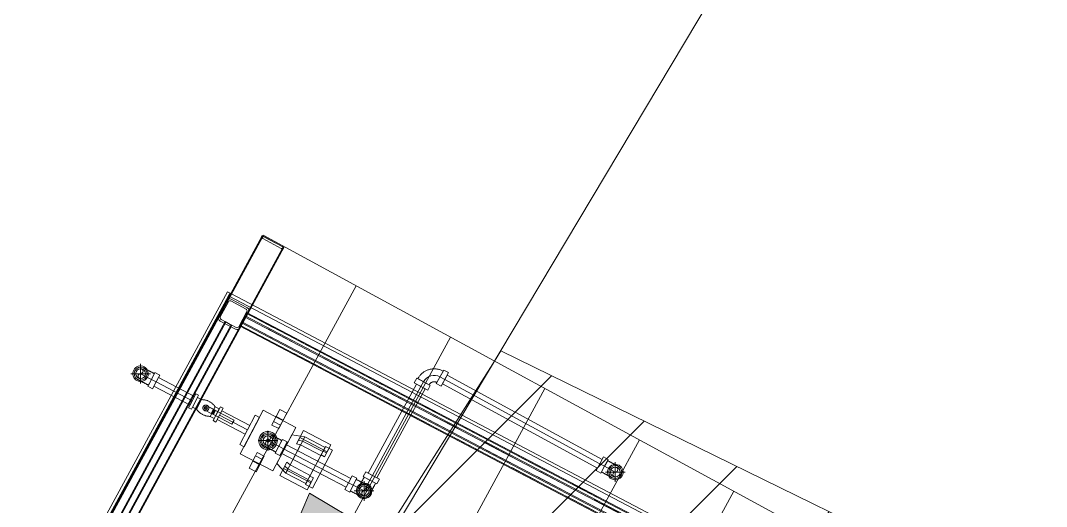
# Model space of a CAD drawing. Header units: metres. Extents: x -207 to 246, y -187 to 169.
# Drawn here: x 9.616 to 12.957, y 99.375 to 100.958 of the extents above; entities that cross this region are included whole.
import ezdxf

# ---------------------------------------------------------------- set-up
doc = ezdxf.new("R2010")
doc.units = ezdxf.units.M
doc.linetypes.add('Hidden', pattern=[0.007144, 0.004763, -0.002381])
for name, color, linetype, lineweight in [('A-FLOR', 7, 'Continuous', 9), ('A-ROOF', 7, 'Continuous', 9), ('A-ROOF-PATT', 7, 'Continuous', 9), ('G-ANNO-TEXT', 7, 'Continuous', 9), ('I-WALL', 7, 'Continuous', 9), ('M-EQPM', 7, 'Continuous', 9), ('P-PIPE', 7, 'Continuous', 9), ('P-PIPE-CNTR', 7, 'Continuous', 9), ('S-BEAM', 7, 'Continuous', 9), ('S-COLS', 7, 'Continuous', 9)]:
    doc.layers.add(name, color=color, linetype=linetype, lineweight=lineweight)
doc.layers.add('PR10-ARQ-PL-001-Emplazamiento-C-1_dwg', color=7, linetype='Continuous', lineweight=9, true_color=0x767676)

# ---------------------------------------------------------------- blocks, each defined once
blk = doc.blocks.new('FCA_N_Columna de acero - 80 x 80 mm-2117978-PLANTA SUPERFICIES')
at = {"layer": 'S-COLS'}
for p, q in [((-0.028, 0.04), (0.028, 0.04)), ((-0.028, 0.04), (0.028, 0.04)), ((0.028, 0.034), (-0.028, 0.034)), ((0.028, 0.034), (-0.028, 0.034)), ((-0.04, -0.028), (-0.04, 0.028)), ((-0.04, -0.028), (-0.04, 0.028)), ((-0.034, 0.028), (-0.034, -0.028)), ((-0.034, 0.028), (-0.034, -0.028)), ((0.034, -0.028), (0.034, 0.028)), ((0.034, -0.028), (0.034, 0.028)), ((0.04, 0.028), (0.04, -0.028)), ((0.04, 0.028), (0.04, -0.028)), ((-0.028, -0.034), (0.028, -0.034)), ((-0.028, -0.034), (0.028, -0.034)), ((0.028, -0.04), (-0.028, -0.04)), ((0.028, -0.04), (-0.028, -0.04))]:
    blk.add_line(p, q, dxfattribs=at)
for centre, radius, start, end in [((-0.028, 0.028), 0.012, 90, 180), ((-0.028, 0.028), 0.012, 90, 180), ((-0.028, 0.028), 0.006, 90, 180), ((-0.028, 0.028), 0.006, 90, 180), ((0.028, 0.028), 0.012, 360, 90), ((0.028, 0.028), 0.012, 360, 90), ((0.028, 0.028), 0.006, 360, 90), ((0.028, 0.028), 0.006, 360, 90), ((-0.028, -0.028), 0.012, 180, 270), ((-0.028, -0.028), 0.012, 180, 270), ((-0.028, -0.028), 0.006, 180, 270), ((-0.028, -0.028), 0.006, 180, 270), ((0.028, -0.028), 0.012, 270, 360), ((0.028, -0.028), 0.006, 270, 360), ((0.028, -0.028), 0.012, 270, 360), ((0.028, -0.028), 0.006, 270, 360)]:
    blk.add_arc(centre, radius, start, end, dxfattribs=at)
blk = doc.blocks.new('M_HSS Rectangular - HSS50_8X25_4X3_2-2119533-PLANTA SUPERFICIES')
at = {"layer": 'S-BEAM'}
for p, q in [((1.0626, 0.0127), (-0.229, 0.0127)), ((1.0626, 0.0095), (-0.2266, 0.0095)), ((1.0626, 0.0063), (1.0626, 0.0127)), ((1.0626, 0.0063), (1.0626, 0.0127)), ((1.0626, 0.0095), (1.0626, 0.0063)), ((1.0626, 0.0095), (1.0626, 0.0063)), ((1.0626, -0.0063), (1.0626, 0.0063)), ((1.0626, 0.0063), (1.0626, -0.0063)), ((1.0626, 0.0063), (1.0626, -0.0063)), ((1.0626, -0.0063), (1.0626, 0.0063)), ((-0.2143, -0.0095), (1.0626, -0.0095)), ((-0.2124, -0.0127), (1.0626, -0.0127)), ((1.0626, -0.0127), (1.0626, -0.0063)), ((1.0626, -0.0127), (1.0626, -0.0063)), ((1.0626, -0.0063), (1.0626, -0.0095)), ((1.0626, -0.0063), (1.0626, -0.0095))]:
    blk.add_line(p, q, dxfattribs=at)
at = {"layer": 'S-BEAM', "linetype": 'Hidden'}
for p, q in [((1.0626, 0.0095), (-0.2266, 0.0095)), ((1.0626, -0.0095), (-0.2143, -0.0095))]:
    blk.add_line(p, q, dxfattribs=at)
blk = doc.blocks.new('M_HSS Rectangular - HSS50_8X25_4X3_2-2119583-PLANTA SUPERFICIES')
at = {"layer": 'S-BEAM'}
for p, q in [((1.1933, 0.0127), (-1.1918, 0.0127)), ((-1.1918, 0.0127), (-1.1918, 0.00634)), ((-1.1918, 0.0127), (-1.1918, 0.00634)), ((1.1933, 0.00952), (-1.1918, 0.00952)), ((-1.1918, 0.00634), (-1.1918, 0.00952)), ((-1.1918, 0.00634), (-1.1918, 0.00952)), ((-1.1918, -0.00634), (-1.1918, 0.00634)), ((-1.1918, 0.00634), (-1.1918, -0.00634)), ((-1.1918, 0.00634), (-1.1918, -0.00634)), ((-1.1918, -0.00634), (-1.1918, 0.00634)), ((1.1933, 0.00634), (1.1933, 0.0127)), ((1.1933, 0.00634), (1.1933, 0.0127)), ((1.1933, 0.00952), (1.1933, 0.00634)), ((1.1933, 0.00952), (1.1933, 0.00634)), ((1.1933, -0.00634), (1.1933, 0.00634)), ((1.1933, 0.00634), (1.1933, -0.00634)), ((1.1933, 0.00634), (1.1933, -0.00634)), ((1.1933, -0.00634), (1.1933, 0.00634)), ((-1.1918, -0.00634), (-1.1918, -0.0127)), ((-1.1918, -0.00634), (-1.1918, -0.0127)), ((-1.1918, -0.00952), (-1.1918, -0.00634)), ((-1.1918, -0.00952), (-1.1918, -0.00634)), ((-1.1918, -0.00952), (1.1933, -0.00952)), ((-1.1918, -0.0127), (1.1933, -0.0127)), ((1.1933, -0.0127), (1.1933, -0.00634)), ((1.1933, -0.0127), (1.1933, -0.00634)), ((1.1933, -0.00634), (1.1933, -0.00952)), ((1.1933, -0.00634), (1.1933, -0.00952))]:
    blk.add_line(p, q, dxfattribs=at)
at = {"layer": 'S-BEAM', "linetype": 'Hidden'}
for p, q in [((1.1933, 0.00952), (-1.1918, 0.00952)), ((1.1933, -0.00952), (-1.1918, -0.00952))]:
    blk.add_line(p, q, dxfattribs=at)
blk = doc.blocks.new('M_HSS Rectangular - 8 x 8 cm-2120033-PLANTA SUPERFICIES')
at = {"layer": 'S-BEAM'}
for p, q in [((10.4026, 100.2563), (9.6312, 98.8371)), ((10.4025, 100.2494), (9.6351, 98.8377)), ((10.3997, 100.2509), (10.4026, 100.2563)), ((10.4054, 100.2548), (10.4025, 100.2494)), ((10.4641, 100.2152), (10.405, 100.2474)), ((10.4052, 100.2476), (10.4643, 100.2155)), ((10.4675, 100.2214), (10.4084, 100.2535)), ((10.4085, 100.2538), (10.4676, 100.2216)), ((9.7235, 98.846), (10.4672, 100.2142)), ((9.7272, 98.8462), (10.4729, 100.2181)), ((10.4672, 100.2142), (10.4701, 100.2196)), ((10.4729, 100.2181), (10.47, 100.2127))]:
    blk.add_line(p, q, dxfattribs=at)
for centre, major_axis, start_param, end_param in [((10.4053, 100.2479), (-0.00559, 0.00304), 0, 1.570796), ((10.4053, 100.2479), (-0.00279, 0.00152), 0, 1.570796), ((10.4082, 100.2532), (-0.00559, 0.00304), 4.712389, 6.283185), ((10.4082, 100.2532), (-0.00279, 0.00152), 4.712389, 6.283185), ((10.4644, 100.2157), (-0.00559, 0.00304), 1.570796, 3.141593), ((10.4644, 100.2157), (-0.00279, 0.00152), 1.570796, 3.141593), ((10.4673, 100.2211), (-0.00279, 0.00152), 3.141593, 4.712389), ((10.4673, 100.2211), (-0.00559, 0.00304), 3.141593, 4.712389)]:
    blk.add_ellipse(centre, major_axis=major_axis, ratio=0.090789, start_param=start_param, end_param=end_param, dxfattribs=at)
blk = doc.blocks.new('M_HSS Rectangular - 5 x 5 cm-2120839-PLANTA SUPERFICIES')
at = {"layer": 'S-BEAM'}
for p, q in [((1.1932, 0.025), (-1.1917, 0.025)), ((-1.1917, 0.025), (-1.1917, 0.01864)), ((-1.1917, 0.025), (-1.1917, 0.01864)), ((1.1932, 0.02182), (-1.1917, 0.02182)), ((-1.1917, 0.01864), (-1.1917, 0.02182)), ((-1.1917, 0.01864), (-1.1917, 0.02182)), ((-1.1917, -0.01864), (-1.1917, 0.01864)), ((-1.1917, 0.01864), (-1.1917, -0.01864)), ((-1.1917, 0.01864), (-1.1917, -0.01864)), ((-1.1917, -0.01864), (-1.1917, 0.01864)), ((1.1932, 0.01864), (1.1932, 0.025)), ((1.1932, 0.01864), (1.1932, 0.025)), ((1.1932, 0.02182), (1.1932, 0.01864)), ((1.1932, 0.02182), (1.1932, 0.01864)), ((1.1932, -0.01864), (1.1932, 0.01864)), ((1.1932, 0.01864), (1.1932, -0.01864)), ((1.1932, 0.01864), (1.1932, -0.01864)), ((1.1932, -0.01864), (1.1932, 0.01864)), ((-1.1917, -0.01864), (-1.1917, -0.025)), ((-1.1917, -0.01864), (-1.1917, -0.025)), ((-1.1917, -0.02182), (-1.1917, -0.01864)), ((-1.1917, -0.02182), (-1.1917, -0.01864)), ((-1.1917, -0.02182), (1.1932, -0.02182)), ((-1.1917, -0.025), (1.1932, -0.025)), ((1.1932, -0.025), (1.1932, -0.01864)), ((1.1932, -0.025), (1.1932, -0.01864)), ((1.1932, -0.01864), (1.1932, -0.02182)), ((1.1932, -0.01864), (1.1932, -0.02182))]:
    blk.add_line(p, q, dxfattribs=at)
at = {"layer": 'S-BEAM', "linetype": 'Hidden'}
for p, q in [((1.1932, 0.02182), (-1.1917, 0.02182)), ((1.1932, -0.02182), (-1.1917, -0.02182))]:
    blk.add_line(p, q, dxfattribs=at)
blk = doc.blocks.new('M_End Suction Pump - Close Coupled - 3_6 LPS - 0_9 Meter Head 2-2164182-PLANTA SUPERFICIES')
at = {"layer": 'M-EQPM'}
for p, q in [((-0.0254, 0.2154), (-0.0254, 0.19)), ((-0.0254, 0.1708), (-0.0254, 0.2154)), ((-0.0254, 0.2154), (0, 0.2154)), ((0, 0.19), (0, 0.2154)), ((0, 0.2154), (0, 0.1708)), ((-0.1873, 0.1777), (-0.2127, 0.1777)), ((-0.2127, 0.1777), (-0.2127, 0.0377)), ((-0.2127, 0.1777), (-0.2127, 0.0377)), ((-0.2, 0.1904), (-0.2, 0.165)), ((-0.2, 0.1607), (-0.2, 0.1904)), ((-0.2, 0.1904), (-0.1, 0.1904)), ((-0.1873, 0.0377), (-0.1873, 0.1777)), ((-0.1873, 0.1607), (-0.1873, 0.1777)), ((-0.1127, 0.1745), (-0.1873, 0.1745)), ((-0.1873, 0.1745), (-0.1873, 0.0409)), ((-0.1873, 0.1745), (-0.1873, 0.1586)), ((-0.0726, 0.1599), (-0.1127, 0.1745)), ((-0.1127, 0.1745), (-0.1127, 0.1586)), ((-0.1127, 0.1745), (-0.1127, 0.0409)), ((-0.1, 0.165), (-0.1, 0.1904)), ((-0.1, 0.1904), (-0.1, 0.1555)), ((0.0472, 0.1877), (-0.0726, 0.1877)), ((-0.0726, 0.1877), (-0.0726, 0.0277)), ((-0.0726, 0.1877), (-0.0726, 0.0277)), ((-0.0254, 0.19), (-0.0254, 0.1584)), ((-0.0254, 0.19), (0, 0.19)), ((0, 0.1708), (-0.0254, 0.1708)), ((-0.0254, 0.1708), (-0.0254, 0.1584)), ((0, 0.1584), (0, 0.19)), ((0, 0.1584), (0, 0.1708)), ((0.0472, 0.0277), (0.0472, 0.1877)), ((0.0472, 0.0277), (0.0472, 0.1877)), ((-0.2, 0.165), (-0.2, 0.1464)), ((-0.2, 0.165), (-0.1, 0.165)), ((-0.1873, 0.1607), (-0.2, 0.1607)), ((-0.2, 0.1607), (-0.2, 0.1464)), ((-0.2, 0.1464), (-0.1873, 0.1464)), ((-0.1873, 0.1586), (-0.1873, 0.1607)), ((-0.1127, 0.1586), (-0.1873, 0.1586)), ((-0.1873, 0.069), (-0.1873, 0.1464)), ((-0.1873, 0.1464), (-0.1873, 0.1442)), ((-0.1873, 0.1442), (-0.1873, 0.0712)), ((-0.1873, 0.1442), (-0.1127, 0.1442)), ((-0.1, 0.1555), (-0.1127, 0.1586)), ((-0.1127, 0.1442), (-0.1127, 0.0712)), ((-0.1127, 0.1442), (-0.1, 0.1412)), ((-0.1, 0.1412), (-0.1, 0.165)), ((-0.1, 0.1412), (-0.1, 0.1555)), ((-0.0726, 0.0555), (-0.0726, 0.1599)), ((-0.0726, 0.0555), (-0.0726, 0.1599)), ((-0.0254, 0.1584), (0, 0.1584)), ((0.0623, 0.1618), (0.0472, 0.1618)), ((0.0472, 0.1618), (0.0472, 0.0536)), ((0.0472, 0.1618), (0.0472, 0.0536)), ((0.0623, 0.0536), (0.0623, 0.1618)), ((0.0623, 0.0536), (0.0623, 0.1618)), ((-0.1873, 0.069), (-0.2, 0.069)), ((-0.2, 0.069), (-0.2, 0.0547)), ((-0.2, 0.069), (-0.2, 0.0504)), ((-0.1873, 0.0712), (-0.1873, 0.069)), ((-0.1127, 0.0712), (-0.1873, 0.0712)), ((-0.1127, 0.0712), (-0.1, 0.0742)), ((-0.1, 0.0504), (-0.1, 0.0742)), ((-0.1, 0.0742), (-0.1, 0.0599)), ((-0.2127, 0.0377), (-0.1873, 0.0377)), ((-0.2, 0.0547), (-0.1873, 0.0547)), ((-0.2, 0.025), (-0.2, 0.0547)), ((-0.2, 0.0504), (-0.2, 0.025)), ((-0.1, 0.0504), (-0.2, 0.0504)), ((-0.1873, 0.0547), (-0.1873, 0.0568)), ((-0.1873, 0.0568), (-0.1873, 0.0409)), ((-0.1873, 0.0568), (-0.1127, 0.0568)), ((-0.1873, 0.0377), (-0.1873, 0.0547)), ((-0.1873, 0.0409), (-0.1127, 0.0409)), ((-0.1, 0.0599), (-0.1127, 0.0568)), ((-0.1127, 0.0568), (-0.1127, 0.0409)), ((-0.1127, 0.0409), (-0.0726, 0.0555)), ((-0.1, 0.0599), (-0.1, 0.025)), ((-0.1, 0.025), (-0.1, 0.0504)), ((0, 0.057), (-0.0254, 0.057)), ((-0.0254, 0.057), (-0.0254, 0.0446)), ((-0.0254, 0.057), (-0.0254, 0.0254)), ((-0.0254, 0.0446), (0, 0.0446)), ((-0.0254, 0), (-0.0254, 0.0446)), ((0, 0.0446), (0, 0.057)), ((0, 0.0254), (0, 0.057)), ((0, 0.0446), (0, 0)), ((0.0472, 0.0536), (0.0623, 0.0536)), ((-0.2, 0.025), (-0.1, 0.025)), ((-0.0726, 0.0277), (0.0472, 0.0277)), ((-0.0254, 0.0254), (-0.0254, 0)), ((0, 0.0254), (-0.0254, 0.0254)), ((0, 0), (0, 0.0254)), ((-0.0254, 0), (0, 0))]:
    blk.add_line(p, q, dxfattribs=at)
for radius, start, end in [(0.03, 90, 270), (0.03, 90, 270), (0.03, 270, 90), (0.03, 270, 90), (0.0046, 90, 270), (0.0046, 270, 90)]:
    blk.add_arc((-0.0127, 0.1077), radius, start, end, dxfattribs=at)
for points in [[(-0.0127, 0.1031), (-0.013, 0.1031), (-0.0135, 0.1032), (-0.0143, 0.1034), (-0.015, 0.1037), (-0.0157, 0.1042), (-0.0162, 0.1047), (-0.0167, 0.1054), (-0.017, 0.1061), (-0.0173, 0.107), (-0.0173, 0.1077), (-0.0173, 0.1084), (-0.0171, 0.109), (-0.0168, 0.1098), (-0.0162, 0.1107), (-0.0155, 0.1114), (-0.0144, 0.1121), (-0.0134, 0.1123), (-0.0127, 0.1123)], [(-0.0127, 0.1123), (-0.0124, 0.1123), (-0.0119, 0.1122), (-0.0111, 0.112), (-0.0104, 0.1117), (-0.0097, 0.1112), (-0.0092, 0.1107), (-0.0087, 0.11), (-0.0084, 0.1093), (-0.0081, 0.1084), (-0.0081, 0.1077), (-0.0081, 0.107), (-0.0083, 0.1064), (-0.0086, 0.1056), (-0.0092, 0.1047), (-0.0099, 0.104), (-0.011, 0.1033), (-0.012, 0.1031), (-0.0127, 0.1031)]]:
    blk.add_open_spline(points, degree=3, knots=[0, 0, 0, 0, 0.055556, 0.111111, 0.166667, 0.222222, 0.277778, 0.333333, 0.388889, 0.444444, 0.513889, 0.548611, 0.583333, 0.652778, 0.722222, 0.791667, 0.861111, 1, 1, 1, 1], dxfattribs=at)
blk = doc.blocks.new('Plastico - Codo - PL - Codo-705725-PLANTA SUPERFICIES')
at = {"layer": 'P-PIPE'}
for p, q in [((10.0535, 99.8113), (10.0418, 99.7889)), ((10.0418, 99.7889), (10.0516, 99.8076)), ((10.069, 99.8031), (10.0535, 99.8113)), ((10.0572, 99.7808), (10.069, 99.8031)), ((10.0418, 99.7889), (10.0301, 99.7666)), ((10.032, 99.7703), (10.0418, 99.7889)), ((10.0455, 99.7585), (10.0572, 99.7808)), ((10.0301, 99.7666), (10.0455, 99.7585))]:
    blk.add_line(p, q, dxfattribs=at)
at = {"layer": 'P-PIPE', "flags": 128}
for points in [[(10.0516, 99.8076), (10.0502, 99.8083), (10.0488, 99.8091), (10.0474, 99.8098), (10.046, 99.8105), (10.0446, 99.8112), (10.0432, 99.812), (10.0419, 99.8127), (10.0405, 99.8134), (10.0392, 99.8141), (10.0379, 99.8148), (10.0366, 99.8154), (10.0354, 99.8161), (10.0341, 99.8168), (10.0329, 99.8174), (10.0318, 99.818), (10.0306, 99.8186), (10.0295, 99.8192), (10.0284, 99.8198), (10.0274, 99.8203), (10.0264, 99.8208), (10.0254, 99.8213), (10.0245, 99.8218), (10.0236, 99.8223), (10.0228, 99.8227), (10.022, 99.8231), (10.0213, 99.8235), (10.0206, 99.8239), (10.02, 99.8242), (10.0194, 99.8245), (10.0188, 99.8248), (10.0184, 99.825), (10.0179, 99.8253), (10.0176, 99.8255), (10.0172, 99.8256), (10.017, 99.8258), (10.0168, 99.8259), (10.0166, 99.826), (10.0165, 99.826), (10.0165, 99.826)], [(9.9968, 99.7887), (9.9969, 99.7887), (9.997, 99.7887), (9.9971, 99.7886), (9.9973, 99.7885), (9.9975, 99.7883), (9.9979, 99.7882), (9.9982, 99.788), (9.9986, 99.7878), (9.9991, 99.7875), (9.9996, 99.7873), (10.0002, 99.787), (10.0008, 99.7866), (10.0015, 99.7863), (10.0022, 99.7859), (10.003, 99.7855), (10.0038, 99.7851), (10.0047, 99.7846), (10.0056, 99.7841), (10.0065, 99.7836), (10.0075, 99.7831), (10.0085, 99.7826), (10.0096, 99.782), (10.0107, 99.7814), (10.0118, 99.7808), (10.013, 99.7802), (10.0142, 99.7796), (10.0154, 99.779), (10.0167, 99.7783), (10.018, 99.7776), (10.0193, 99.7769), (10.0206, 99.7762), (10.0219, 99.7755), (10.0233, 99.7748), (10.0246, 99.7741), (10.026, 99.7734), (10.0274, 99.7727), (10.0288, 99.7719), (10.0302, 99.7712), (10.0316, 99.7705), (10.032, 99.7703)]]:
    blk.add_lwpolyline(points, dxfattribs=at)
at = {"layer": 'P-PIPE'}
for radius, start, end in [(0.0252, 152.2843, 332.2843), (0.0252, 152.2843, 332.2843), (0.0252, 332.2843, 152.2843), (0.0252, 332.2843, 152.2843), (0.0211, 152.2843, 332.2843), (0.0211, 332.2843, 152.2843)]:
    blk.add_arc((10.0066, 99.8074), radius, start, end, dxfattribs=at)
blk = doc.blocks.new('M_Ball Valve - 50-150 mm - 32mm-2166212-PLANTA SUPERFICIES')
at = {"layer": 'P-PIPE'}
for p, q in [((-0.04, 0.0256), (-0.05, 0.0256)), ((-0.05, 0.0256), (-0.05, -0.0256)), ((-0.05, 0.0256), (-0.05, -0.0256)), ((-0.04, -0.0256), (-0.04, 0.0256)), ((-0.04, -0.0256), (-0.04, 0.0256)), ((-0.025, 0.0176), (-0.04, 0.0176)), ((-0.04, -0.0176), (-0.04, 0.0176)), ((-0.04, -0.0176), (-0.04, 0.0176)), ((-0.025, 0.0176), (-0.025, -0.0176)), ((-0.025, 0.0176), (-0.025, -0.0176)), ((0, 0.0075), (0, 0.0048)), ((0, 0.0048), (0, 0.0075)), ((0, 0.0075), (0.0237, 0.0075)), ((0.0263, 0.0075), (0, 0.0075)), ((0.0237, 0.0075), (0.029, 0.0075)), ((0.0237, -0.0075), (0.0237, 0.0075)), ((0.04, 0.0176), (0.025, 0.0176)), ((0.025, 0.0176), (0.025, -0.0176)), ((0.025, 0.0176), (0.025, -0.0176)), ((0.0263, 0.0075), (0.0263, -0.0075)), ((0.0316, 0.0075), (0.0263, 0.0075)), ((0.029, 0.0075), (0.1, 0.0075)), ((0.029, -0.0075), (0.029, 0.0075)), ((0.0316, 0.0075), (0.0316, -0.0075)), ((0.1, 0.0075), (0.0316, 0.0075)), ((0.05, 0.0256), (0.04, 0.0256)), ((0.04, 0.0256), (0.04, -0.0256)), ((0.04, 0.0256), (0.04, -0.0256)), ((0.04, 0.0176), (0.04, -0.0176)), ((0.04, 0.0176), (0.04, -0.0176)), ((0.05, -0.0256), (0.05, 0.0256)), ((0.05, -0.0256), (0.05, 0.0256)), ((0.1, 0.0075), (0.1, -0.0075)), ((0.1, -0.0075), (0.1, 0.0075)), ((-0.05, -0.0256), (-0.04, -0.0256)), ((-0.04, -0.0176), (-0.025, -0.0176)), ((0, -0.0075), (0, -0.0048)), ((0, -0.0048), (0, -0.0075)), ((0.0263, -0.0075), (0, -0.0075)), ((0.0237, -0.0075), (0, -0.0075)), ((0.029, -0.0075), (0.0237, -0.0075)), ((0.025, -0.0176), (0.04, -0.0176)), ((0.0263, -0.0075), (0.0316, -0.0075)), ((0.1, -0.0075), (0.029, -0.0075)), ((0.0316, -0.0075), (0.1, -0.0075)), ((0.04, -0.0256), (0.05, -0.0256))]:
    blk.add_line(p, q, dxfattribs=at)
at = {"layer": 'P-PIPE', "flags": 128}
for points in [[(-0.025, 0.0176), (-0.0231, 0.0186), (-0.0212, 0.0194), (-0.0192, 0.0203), (-0.0172, 0.021), (-0.0152, 0.0216), (-0.0132, 0.0222), (-0.0111, 0.0227), (-0.009, 0.0231), (-0.0069, 0.0234), (-0.0048, 0.0236), (-0.0027, 0.0238), (-0.0006, 0.0239), (0.0015, 0.0238), (0.0036, 0.0237), (0.0058, 0.0236), (0.0079, 0.0233), (0.0099, 0.0229), (0.012, 0.0225), (0.0141, 0.022), (0.0161, 0.0214), (0.0181, 0.0207), (0.0201, 0.0199), (0.022, 0.0191), (0.0239, 0.0181), (0.025, 0.0176)], [(0.025, -0.0176), (0.0231, -0.0186), (0.0212, -0.0194), (0.0192, -0.0203), (0.0172, -0.021), (0.0152, -0.0216), (0.0132, -0.0222), (0.0111, -0.0227), (0.009, -0.0231), (0.0069, -0.0234), (0.0048, -0.0236), (0.0027, -0.0238), (0.0006, -0.0239), (-0.0015, -0.0238), (-0.0036, -0.0237), (-0.0058, -0.0236), (-0.0079, -0.0233), (-0.0099, -0.0229), (-0.012, -0.0225), (-0.0141, -0.022), (-0.0161, -0.0214), (-0.0181, -0.0207), (-0.0201, -0.0199), (-0.022, -0.0191), (-0.0239, -0.0181), (-0.025, -0.0176)]]:
    blk.add_lwpolyline(points, dxfattribs=at)
at = {"layer": 'P-PIPE'}
for radius, start, end in [(0.0096, 360, 180), (0.0048, 360, 180), (0.0048, 0, 180), (0.0032, 0, 180), (0.0032, 360, 180), (0.0032, 0, 180), (0.0032, 0, 180), (0.0048, 360, 90), (0.0048, 0, 90), (0.0096, 180, 360), (0.0048, 180, 360), (0.0048, 180, 360), (0.0032, 180, 360), (0.0032, 180, 360), (0.0032, 180, 360), (0.0032, 180, 360), (0.0048, 270, 360), (0.0048, 270, 360)]:
    blk.add_arc((0, 0), radius, start, end, dxfattribs=at)
for points in [[(-0.0096, 0), (-0.0096, 0.0011), (-0.0093, 0.0028), (-0.0085, 0.0046), (-0.0079, 0.0055), (-0.0074, 0.0062), (-0.0068, 0.0068), (-0.0062, 0.0074), (-0.0055, 0.0079), (-0.0048, 0.0083), (-0.0041, 0.0087), (-0.003, 0.0091), (-0.0011, 0.0096), (0.0011, 0.0096), (0.003, 0.0091), (0.0041, 0.0087), (0.0048, 0.0083), (0.0055, 0.0079), (0.0062, 0.0074), (0.0068, 0.0068), (0.0074, 0.0062), (0.0079, 0.0055), (0.0085, 0.0046), (0.0093, 0.0028), (0.0096, 0.0011), (0.0096, 0)], [(0.0096, 0), (0.0096, -0.0011), (0.0093, -0.0028), (0.0085, -0.0046), (0.0079, -0.0055), (0.0074, -0.0062), (0.0068, -0.0068), (0.0062, -0.0074), (0.0055, -0.0079), (0.0048, -0.0083), (0.0041, -0.0087), (0.003, -0.0091), (0.0011, -0.0096), (-0.0011, -0.0096), (-0.003, -0.0091), (-0.0041, -0.0087), (-0.0048, -0.0083), (-0.0055, -0.0079), (-0.0062, -0.0074), (-0.0068, -0.0068), (-0.0074, -0.0062), (-0.0079, -0.0055), (-0.0085, -0.0046), (-0.0093, -0.0028), (-0.0096, -0.0011), (-0.0096, 0)]]:
    blk.add_open_spline(points, degree=3, knots=[-1, -1, -1, -1, -0.888889, -0.833333, -0.805556, -0.777778, -0.75, -0.722222, -0.694444, -0.666667, -0.638889, -0.611111, -0.555556, -0.444444, -0.388889, -0.361111, -0.333333, -0.305556, -0.277778, -0.25, -0.222222, -0.194444, -0.166667, -0.111111, 0, 0, 0, 0], dxfattribs=at)
blk = doc.blocks.new('Plastico - Codo - PL - Codo-V73-PLANTA SUPERFICIES')
at = {"layer": 'P-PIPE'}
for p, q in [((10.4568, 99.5711), (10.4451, 99.5487)), ((10.4568, 99.5711), (10.447, 99.5524)), ((10.4685, 99.5934), (10.4568, 99.5711)), ((10.4666, 99.5898), (10.4568, 99.5711)), ((10.4839, 99.5854), (10.4685, 99.5934)), ((10.4723, 99.563), (10.4839, 99.5854)), ((10.4451, 99.5487), (10.4606, 99.5406)), ((10.4606, 99.5406), (10.4723, 99.563))]:
    blk.add_line(p, q, dxfattribs=at)
at = {"layer": 'P-PIPE', "flags": 128}
for points in [[(10.4666, 99.5898), (10.4652, 99.5905), (10.4637, 99.5912), (10.4623, 99.592), (10.461, 99.5927), (10.4596, 99.5934), (10.4582, 99.5941), (10.4568, 99.5948), (10.4555, 99.5955), (10.4542, 99.5962), (10.4529, 99.5969), (10.4516, 99.5976), (10.4503, 99.5982), (10.4491, 99.5989), (10.4479, 99.5995), (10.4467, 99.6001), (10.4455, 99.6007), (10.4444, 99.6013), (10.4434, 99.6019), (10.4423, 99.6024), (10.4413, 99.6029), (10.4404, 99.6034), (10.4394, 99.6039), (10.4386, 99.6044), (10.4377, 99.6048), (10.437, 99.6052), (10.4362, 99.6056), (10.4355, 99.606), (10.4349, 99.6063), (10.4343, 99.6066), (10.4338, 99.6069), (10.4333, 99.6071), (10.4329, 99.6074), (10.4325, 99.6076), (10.4322, 99.6077), (10.4319, 99.6079), (10.4317, 99.608), (10.4315, 99.6081), (10.4314, 99.6081), (10.4314, 99.6081)], [(10.4118, 99.5708), (10.4119, 99.5708), (10.412, 99.5707), (10.4121, 99.5706), (10.4123, 99.5705), (10.4125, 99.5704), (10.4129, 99.5702), (10.4132, 99.5701), (10.4136, 99.5698), (10.4141, 99.5696), (10.4146, 99.5693), (10.4152, 99.569), (10.4158, 99.5687), (10.4165, 99.5683), (10.4172, 99.568), (10.418, 99.5676), (10.4188, 99.5671), (10.4197, 99.5667), (10.4206, 99.5662), (10.4215, 99.5657), (10.4225, 99.5652), (10.4235, 99.5647), (10.4246, 99.5641), (10.4257, 99.5635), (10.4269, 99.5629), (10.428, 99.5623), (10.4292, 99.5617), (10.4304, 99.561), (10.4317, 99.5604), (10.433, 99.5597), (10.4343, 99.559), (10.4356, 99.5584), (10.4369, 99.5577), (10.4383, 99.5569), (10.4397, 99.5562), (10.4411, 99.5555), (10.4424, 99.5548), (10.4438, 99.5541), (10.4452, 99.5533), (10.4467, 99.5526), (10.447, 99.5524)]]:
    blk.add_lwpolyline(points, dxfattribs=at)
at = {"layer": 'P-PIPE'}
for radius, start, end in [(0.0252, 332.4113, 152.4113), (0.0252, 332.4113, 152.4113), (0.0211, 332.4113, 152.4113), (0.0252, 152.4113, 332.4113), (0.0252, 152.4113, 332.4113), (0.0211, 152.4113, 332.4113)]:
    blk.add_arc((10.4216, 99.5895), radius, start, end, dxfattribs=at)
blk = doc.blocks.new('Plastico - Codo - PL - Codo-V74-PLANTA SUPERFICIES')
at = {"layer": 'P-PIPE'}
for p, q in [((10.7398, 99.4881), (10.7315, 99.4728)), ((10.7315, 99.4728), (10.7537, 99.4607)), ((10.7352, 99.4708), (10.7537, 99.4607)), ((10.762, 99.4761), (10.7398, 99.4881)), ((10.7842, 99.464), (10.762, 99.4761)), ((10.7537, 99.4607), (10.7722, 99.4507)), ((10.7537, 99.4607), (10.7759, 99.4487)), ((10.7759, 99.4487), (10.7842, 99.464))]:
    blk.add_line(p, q, dxfattribs=at)
at = {"layer": 'P-PIPE', "flags": 128}
for points in [[(10.7162, 99.4359), (10.7162, 99.4359), (10.7163, 99.436), (10.7163, 99.4362), (10.7164, 99.4364), (10.7166, 99.4366), (10.7167, 99.4369), (10.7169, 99.4373), (10.7172, 99.4377), (10.7174, 99.4381), (10.7177, 99.4387), (10.718, 99.4392), (10.7183, 99.4399), (10.7187, 99.4405), (10.7191, 99.4412), (10.7195, 99.442), (10.72, 99.4428), (10.7204, 99.4437), (10.7209, 99.4446), (10.7214, 99.4455), (10.7219, 99.4465), (10.7225, 99.4475), (10.7231, 99.4486), (10.7237, 99.4497), (10.7243, 99.4508), (10.7249, 99.4519), (10.7256, 99.4531), (10.7262, 99.4544), (10.7269, 99.4556), (10.7276, 99.4569), (10.7283, 99.4582), (10.729, 99.4595), (10.7297, 99.4608), (10.7305, 99.4621), (10.7312, 99.4635), (10.7319, 99.4649), (10.7327, 99.4662), (10.7334, 99.4676), (10.7342, 99.469), (10.735, 99.4704), (10.7352, 99.4708)], [(10.7247, 99.4073), (10.7239, 99.4077), (10.7232, 99.4082), (10.7225, 99.4087), (10.7218, 99.4092), (10.7212, 99.4097), (10.7205, 99.4102), (10.7199, 99.4108), (10.7193, 99.4114), (10.7188, 99.4121), (10.7182, 99.4127), (10.7177, 99.4134), (10.7172, 99.4141), (10.7168, 99.4148), (10.7164, 99.4155), (10.716, 99.4162), (10.7156, 99.417), (10.7152, 99.4178), (10.7149, 99.4186), (10.7147, 99.4194), (10.7144, 99.4202), (10.7142, 99.421), (10.714, 99.4218), (10.7139, 99.4226), (10.7138, 99.4235), (10.7137, 99.4243), (10.7137, 99.4251), (10.7136, 99.426), (10.7137, 99.4268), (10.7137, 99.4277), (10.7138, 99.4285), (10.7139, 99.4293), (10.7141, 99.4302), (10.7143, 99.431), (10.7145, 99.4318), (10.7148, 99.4326), (10.715, 99.4334), (10.7154, 99.4342), (10.7157, 99.435), (10.7161, 99.4357), (10.7162, 99.4359)], [(10.7162, 99.4359), (10.7166, 99.4366), (10.7171, 99.4374), (10.7175, 99.4381), (10.718, 99.4387), (10.7186, 99.4394), (10.7191, 99.44), (10.7197, 99.4406), (10.7203, 99.4412), (10.7209, 99.4418), (10.7216, 99.4423), (10.7223, 99.4428), (10.7229, 99.4433), (10.7236, 99.4438), (10.7244, 99.4442), (10.7251, 99.4446), (10.7259, 99.445), (10.7266, 99.4453), (10.7274, 99.4456), (10.7282, 99.4459), (10.729, 99.4461), (10.7299, 99.4464), (10.7307, 99.4465), (10.7315, 99.4467), (10.7323, 99.4468), (10.7332, 99.4469), (10.734, 99.4469), (10.7349, 99.4469), (10.7357, 99.4469), (10.7366, 99.4468), (10.7374, 99.4468), (10.7382, 99.4466), (10.7391, 99.4465), (10.7399, 99.4463), (10.7407, 99.4461), (10.7415, 99.4458), (10.7423, 99.4455), (10.7431, 99.4452), (10.7438, 99.4449), (10.7446, 99.4445), (10.7448, 99.4444)], [(10.7448, 99.4444), (10.7455, 99.4439), (10.7462, 99.4435), (10.7469, 99.443), (10.7476, 99.4425), (10.7483, 99.442), (10.7489, 99.4414), (10.7495, 99.4409), (10.7501, 99.4403), (10.7507, 99.4396), (10.7512, 99.439), (10.7517, 99.4383), (10.7522, 99.4376), (10.7527, 99.4369), (10.7531, 99.4362), (10.7535, 99.4354), (10.7539, 99.4347), (10.7542, 99.4339), (10.7545, 99.4331), (10.7548, 99.4323), (10.755, 99.4315), (10.7552, 99.4307), (10.7554, 99.4299), (10.7556, 99.4291), (10.7557, 99.4282), (10.7557, 99.4274), (10.7558, 99.4265), (10.7558, 99.4257), (10.7558, 99.4249), (10.7557, 99.424), (10.7556, 99.4232), (10.7555, 99.4223), (10.7554, 99.4215), (10.7552, 99.4207), (10.7549, 99.4199), (10.7547, 99.4191), (10.7544, 99.4183), (10.7541, 99.4175), (10.7537, 99.4167), (10.7534, 99.416), (10.7532, 99.4158)], [(10.7722, 99.4507), (10.7714, 99.4493), (10.7707, 99.4479), (10.7699, 99.4465), (10.7692, 99.4451), (10.7684, 99.4437), (10.7677, 99.4424), (10.767, 99.441), (10.7662, 99.4397), (10.7655, 99.4384), (10.7648, 99.4371), (10.7641, 99.4358), (10.7634, 99.4345), (10.7628, 99.4333), (10.7621, 99.4321), (10.7615, 99.431), (10.7609, 99.4298), (10.7603, 99.4287), (10.7597, 99.4277), (10.7591, 99.4266), (10.7586, 99.4256), (10.7581, 99.4247), (10.7576, 99.4238), (10.7571, 99.4229), (10.7567, 99.4221), (10.7563, 99.4213), (10.7559, 99.4206), (10.7555, 99.4199), (10.7551, 99.4193), (10.7548, 99.4187), (10.7545, 99.4181), (10.7543, 99.4177), (10.754, 99.4172), (10.7538, 99.4169), (10.7537, 99.4165), (10.7535, 99.4163), (10.7534, 99.4161), (10.7533, 99.4159), (10.7533, 99.4158), (10.7532, 99.4158)], [(10.7532, 99.4158), (10.7528, 99.415), (10.7524, 99.4143), (10.7519, 99.4136), (10.7514, 99.413), (10.7509, 99.4123), (10.7503, 99.4117), (10.7497, 99.411), (10.7491, 99.4105), (10.7485, 99.4099), (10.7479, 99.4094), (10.7472, 99.4088), (10.7465, 99.4084), (10.7458, 99.4079), (10.7451, 99.4075), (10.7443, 99.4071), (10.7436, 99.4067), (10.7428, 99.4064), (10.742, 99.4061), (10.7412, 99.4058), (10.7404, 99.4055), (10.7396, 99.4053), (10.7388, 99.4052), (10.7379, 99.405), (10.7371, 99.4049), (10.7363, 99.4048), (10.7354, 99.4048), (10.7346, 99.4048), (10.7337, 99.4048), (10.7329, 99.4048), (10.7321, 99.4049), (10.7312, 99.4051), (10.7304, 99.4052), (10.7296, 99.4054), (10.7288, 99.4056), (10.7279, 99.4059), (10.7272, 99.4062), (10.7264, 99.4065), (10.7256, 99.4068), (10.7249, 99.4072), (10.7247, 99.4073)]]:
    blk.add_lwpolyline(points, dxfattribs=at)
at = {"layer": 'P-PIPE'}
for radius, start, end in [(0.0252, 61.4765, 241.4765), (0.0252, 61.4765, 241.4765), (0.0211, 61.4765, 241.4765), (0.0252, 241.4765, 61.4765), (0.0252, 241.4765, 61.4765), (0.0211, 241.4765, 61.4765)]:
    blk.add_arc((10.7347, 99.4258), radius, start, end, dxfattribs=at)
blk = doc.blocks.new('Plastico - Codo - PL - Codo-V75-PLANTA SUPERFICIES')
at = {"layer": 'P-PIPE'}
for p, q in [((-0.0252, 0.0571), (-0.0252, 0.0397)), ((0.0252, 0.0571), (-0.0252, 0.0571)), ((0.0252, 0.0571), (-0.0252, 0.0571)), ((-0.0252, 0.0397), (0.0252, 0.0397)), ((-0.0252, 0.0397), (0.0252, 0.0397)), ((-0.0211, 0.0397), (0.0211, 0.0397)), ((-0.0211, 0.0397), (0.0211, 0.0397)), ((0.0252, 0.0397), (0.0252, 0.0571)), ((-0.0397, 0.0252), (-0.0571, 0.0252)), ((-0.0571, 0.0252), (-0.0571, -0.0252)), ((-0.0571, 0.0252), (-0.0571, -0.0252)), ((-0.0397, -0.0252), (-0.0397, 0.0252)), ((-0.0397, -0.0252), (-0.0397, 0.0252)), ((-0.0397, 0.0211), (-0.0397, -0.0211)), ((-0.0397, 0.0211), (-0.0397, -0.0211)), ((-0.0571, -0.0252), (-0.0397, -0.0252))]:
    blk.add_line(p, q, dxfattribs=at)
at = {"layer": 'P-PIPE', "flags": 128}
for points in [[(-0.0397, -0.0211), (-0.0373, -0.021), (-0.0348, -0.0209), (-0.0324, -0.0206), (-0.03, -0.0203), (-0.0276, -0.0199), (-0.0253, -0.0193), (-0.0229, -0.0187), (-0.0206, -0.018), (-0.0183, -0.0172), (-0.016, -0.0163), (-0.0138, -0.0153), (-0.0116, -0.0142), (-0.0095, -0.013), (-0.0074, -0.0118), (-0.0054, -0.0105), (-0.0034, -0.0091), (-0.0015, -0.0076), (0.0004, -0.006), (0.0022, -0.0044), (0.0039, -0.0026), (0.0056, -0.0009), (0.0071, 0.001), (0.0087, 0.0029), (0.0101, 0.0048), (0.0114, 0.0069), (0.0127, 0.0089), (0.0139, 0.0111), (0.015, 0.0132), (0.016, 0.0154), (0.017, 0.0177), (0.0178, 0.02), (0.0185, 0.0223), (0.0192, 0.0246), (0.0197, 0.027), (0.0202, 0.0294), (0.0206, 0.0318), (0.0208, 0.0342), (0.021, 0.0366), (0.0211, 0.039), (0.0211, 0.0397)], [(-0.0211, 0.0397), (-0.0211, 0.039), (-0.0211, 0.0382), (-0.0212, 0.0375), (-0.0213, 0.0367), (-0.0215, 0.036), (-0.0216, 0.0353), (-0.0218, 0.0346), (-0.022, 0.0338), (-0.0223, 0.0331), (-0.0226, 0.0324), (-0.0229, 0.0318), (-0.0232, 0.0311), (-0.0235, 0.0304), (-0.0239, 0.0298), (-0.0243, 0.0292), (-0.0248, 0.0286), (-0.0252, 0.028), (-0.0257, 0.0274), (-0.0262, 0.0269), (-0.0267, 0.0263), (-0.0273, 0.0258), (-0.0278, 0.0254), (-0.0284, 0.0249), (-0.029, 0.0244), (-0.0296, 0.024), (-0.0303, 0.0236), (-0.0309, 0.0233), (-0.0316, 0.0229), (-0.0323, 0.0226), (-0.033, 0.0223), (-0.0337, 0.0221), (-0.0344, 0.0219), (-0.0351, 0.0217), (-0.0358, 0.0215), (-0.0365, 0.0214), (-0.0373, 0.0212), (-0.038, 0.0212), (-0.0388, 0.0211), (-0.0395, 0.0211), (-0.0397, 0.0211)]]:
    blk.add_lwpolyline(points, dxfattribs=at)
blk = doc.blocks.new('YADRAN_LASQUEMAS_ARQ_MO_006_E02_rvt-1-PLANTA SUPERFICIES')
at = {"layer": 'A-ROOF-PATT', "true_color": 0x008040}
h = blk.add_hatch(dxfattribs=at)
h.set_pattern_fill('FP_66', color=116, style=0, pattern_type=2)
h.set_pattern_definition([(241.477, (-33.576, 19.343), (0.3075189, -0.167129), [])])
h.paths.add_polyline_path([(13.5961, 95.6397), (14.8063, 97.8664), (10.4058, 100.2581), (9.6337, 98.8375), (9.6752, 98.8437), (9.7907, 98.8437), (9.7907, 97.7078), (9.8596, 97.6704), (10.9697, 97.6704), (10.964, 97.5549), (10.947, 97.4404), (10.9189, 97.3282), (10.8799, 97.2193), (10.841, 97.137), (10.9697, 97.0671)])
at = {"layer": 'A-FLOR'}
for p, q in [((9.628, 98.8367), (10.2933, 100.0608)), ((10.2933, 100.0608), (9.628, 98.8367)), ((10.2933, 100.0608), (14.6986, 97.7465)), ((14.6986, 97.7465), (10.2933, 100.0608))]:
    blk.add_line(p, q, dxfattribs=at)
at = {"layer": 'A-ROOF'}
for p, q in [((10.4058, 100.2581), (9.6337, 98.8375)), ((9.6337, 98.8375), (10.4058, 100.2581)), ((14.8063, 97.8664), (10.4058, 100.2581)), ((10.4058, 100.2581), (14.8063, 97.8664))]:
    blk.add_line(p, q, dxfattribs=at)
at = {"layer": 'I-WALL'}
for p, q in [((9.6156, 98.8348), (10.2892, 100.0742)), ((10.2892, 100.0742), (9.6156, 98.8348)), ((10.2981, 100.0696), (9.628, 98.8367)), ((10.2981, 100.0696), (10.2892, 100.0742)), ((10.2892, 100.0742), (10.2981, 100.0696)), ((10.2933, 100.0608), (10.2981, 100.0696)), ((10.2981, 100.0696), (14.7122, 97.7506)), ((14.7122, 97.7506), (10.2981, 100.0696)), ((9.628, 98.8367), (10.2933, 100.0608)), ((10.2933, 100.0608), (14.6986, 97.7465)), ((14.7074, 97.7418), (10.2933, 100.0608))]:
    blk.add_line(p, q, dxfattribs=at)
at = {"layer": 'P-PIPE'}
for p, q in [((11.0047, 99.8029), (10.9971, 99.7889)), ((11.0047, 99.8029), (10.9971, 99.7889)), ((11.5101, 99.5283), (11.0047, 99.8029)), ((10.0573, 99.7808), (10.0498, 99.7667)), ((10.0573, 99.7808), (10.0498, 99.7667)), ((10.0647, 99.795), (10.0573, 99.7808)), ((10.0647, 99.795), (10.0573, 99.7808)), ((10.1825, 99.7331), (10.0647, 99.795)), ((10.9055, 99.7736), (10.748, 99.4837)), ((10.9196, 99.766), (10.9055, 99.7736)), ((10.9196, 99.766), (10.9055, 99.7736)), ((10.9971, 99.7889), (10.9894, 99.7748)), ((10.9971, 99.7889), (10.9894, 99.7748)), ((10.9894, 99.7748), (11.4948, 99.5002)), ((10.0498, 99.7667), (10.1676, 99.7048)), ((10.7761, 99.4684), (10.9336, 99.7583)), ((10.9336, 99.7583), (10.9196, 99.766)), ((10.9336, 99.7583), (10.9196, 99.766)), ((10.1676, 99.7048), (10.1751, 99.719)), ((10.1676, 99.7048), (10.1751, 99.719)), ((10.1751, 99.719), (10.1825, 99.7331)), ((10.1751, 99.719), (10.1825, 99.7331)), ((10.2636, 99.6724), (10.2561, 99.6582)), ((10.2636, 99.6724), (10.2561, 99.6582)), ((10.271, 99.6866), (10.2636, 99.6724)), ((10.271, 99.6866), (10.2636, 99.6724)), ((10.3626, 99.6384), (10.271, 99.6866)), ((10.2561, 99.6582), (10.3477, 99.6101)), ((10.3552, 99.6243), (10.3626, 99.6384)), ((10.3552, 99.6243), (10.3626, 99.6384)), ((10.3477, 99.6101), (10.3552, 99.6243)), ((10.3477, 99.6101), (10.3552, 99.6243)), ((10.4797, 99.5772), (10.4723, 99.563)), ((10.4797, 99.5772), (10.4723, 99.563)), ((10.6915, 99.4665), (10.4797, 99.5772)), ((10.4723, 99.563), (10.4649, 99.5488)), ((10.4723, 99.563), (10.4649, 99.5488)), ((10.4649, 99.5488), (10.6767, 99.4381)), ((11.4948, 99.5002), (11.5024, 99.5142)), ((11.4948, 99.5002), (11.5024, 99.5142)), ((11.5024, 99.5142), (11.5101, 99.5283)), ((11.5024, 99.5142), (11.5101, 99.5283)), ((10.748, 99.4837), (10.762, 99.4761)), ((10.748, 99.4837), (10.762, 99.4761)), ((10.762, 99.4761), (10.7761, 99.4684)), ((10.762, 99.4761), (10.7761, 99.4684)), ((10.6767, 99.4381), (10.6841, 99.4523)), ((10.6767, 99.4381), (10.6841, 99.4523)), ((10.6841, 99.4523), (10.6915, 99.4665)), ((10.6841, 99.4523), (10.6915, 99.4665))]:
    blk.add_line(p, q, dxfattribs=at)
at = {"layer": 'P-PIPE', "color": 96, "true_color": 0x007f00}
for centre, radius, start, end in [((10.0066, 99.8074), 0.016, 0, 180), ((10.0066, 99.8074), 0.016, 180, 0), ((10.0066, 99.7994), 0.008, 90, 270), ((10.0066, 99.8154), 0.008, 270, 90), ((10.4216, 99.5895), 0.016, 0, 180), ((10.4216, 99.5975), 0.008, 270, 90), ((10.4216, 99.5895), 0.016, 180, 0), ((10.4216, 99.5815), 0.008, 90, 270), ((11.5526, 99.4869), 0.016, 0, 180), ((11.5526, 99.4949), 0.008, 270, 90), ((11.5526, 99.4869), 0.016, 180, 0), ((11.5526, 99.4789), 0.008, 90, 270), ((10.7347, 99.4258), 0.016, 0, 180), ((10.7347, 99.4338), 0.008, 270, 90), ((10.7347, 99.4258), 0.016, 180, 0), ((10.7347, 99.4178), 0.008, 90, 270)]:
    blk.add_arc(centre, radius, start, end, dxfattribs=at)
at = {"layer": 'P-PIPE-CNTR'}
for p, q in [((10.0066, 99.7754), (10.0066, 99.8394)), ((9.9746, 99.8074), (10.0386, 99.8074)), ((10.0066, 99.8074), (10.0418, 99.7889)), ((10.0572, 99.7808), (10.0418, 99.7889)), ((10.1751, 99.719), (10.0573, 99.7808)), ((10.1751, 99.719), (10.0573, 99.7808)), ((10.9279, 99.7813), (10.9196, 99.766)), ((10.9971, 99.7889), (10.9817, 99.7972)), ((10.9971, 99.7889), (11.5024, 99.5142)), ((10.9971, 99.7889), (11.5024, 99.5142)), ((10.762, 99.4761), (10.9196, 99.766)), ((10.762, 99.4761), (10.9196, 99.766)), ((10.3552, 99.6243), (10.2636, 99.6724)), ((10.3552, 99.6243), (10.2636, 99.6724)), ((10.4216, 99.5575), (10.4216, 99.6215)), ((10.3896, 99.5895), (10.4536, 99.5895)), ((10.4568, 99.5711), (10.4216, 99.5895)), ((10.4568, 99.5711), (10.4723, 99.563)), ((10.4723, 99.563), (10.6841, 99.4523)), ((10.4723, 99.563), (10.6841, 99.4523)), ((11.5024, 99.5142), (11.5177, 99.5059)), ((11.5526, 99.4869), (11.5177, 99.5059)), ((11.5526, 99.4549), (11.5526, 99.5189)), ((10.7537, 99.4607), (10.762, 99.4761)), ((11.5206, 99.4869), (11.5846, 99.4869)), ((10.6841, 99.4523), (10.6995, 99.4442)), ((10.7347, 99.4258), (10.6995, 99.4442)), ((10.7347, 99.4258), (10.7537, 99.4607)), ((10.7347, 99.3938), (10.7347, 99.4578)), ((10.7027, 99.4258), (10.7667, 99.4258))]:
    blk.add_line(p, q, dxfattribs=at)
blk.add_arc((10.9628, 99.7623), 0.0397, 61.4765, 151.4765, dxfattribs=at)
at = {"layer": 'M-EQPM', "lineweight": 9, "rotation": 152.3383401739477}
blk.add_blockref('M_End Suction Pump - Close Coupled - 3_6 LPS - 0_9 Meter Head 2-2164182-PLANTA SUPERFICIES', (10.4604, 99.6907), dxfattribs=at)
at = {"layer": 'P-PIPE', "lineweight": 9}
for name, p, rotation in [('Plastico - Codo - PL - Codo-V75-PLANTA SUPERFICIES', (10.9469, 99.8162), 151.4765444990661), ('M_Ball Valve - 50-150 mm - 32mm-2166212-PLANTA SUPERFICIES', (10.2193, 99.6957), 332.2843354702651), ('Plastico - Codo - PL - Codo-705725-PLANTA SUPERFICIES', (22.9654, 199.1433), 179.1922090288049), ('Plastico - Codo - PL - Codo-705725-PLANTA SUPERFICIES', (20.5201, 199.2552), 180.1269892443332)]:
    blk.add_blockref(name, p, dxfattribs=dict(at, rotation=rotation))
for name in ['Plastico - Codo - PL - Codo-705725-PLANTA SUPERFICIES', 'Plastico - Codo - PL - Codo-V73-PLANTA SUPERFICIES', 'Plastico - Codo - PL - Codo-V74-PLANTA SUPERFICIES']:
    blk.add_blockref(name, (0, 0), dxfattribs=at)
at = {"layer": 'S-BEAM', "lineweight": 9}
blk.add_blockref('M_HSS Rectangular - 8 x 8 cm-2120033-PLANTA SUPERFICIES', (0, 0), dxfattribs=at)
for name, p, rotation in [('M_HSS Rectangular - 5 x 5 cm-2120839-PLANTA SUPERFICIES', (11.3967, 99.4311), 152.3383401739477), ('M_HSS Rectangular - HSS50_8X25_4X3_2-2119533-PLANTA SUPERFICIES', (9.7855, 99.0373), 61.47220027156501), ('M_HSS Rectangular - HSS50_8X25_4X3_2-2119583-PLANTA SUPERFICIES', (11.3967, 99.4311), 332.3383401739477)]:
    blk.add_blockref(name, p, dxfattribs=dict(at, rotation=rotation))
at = {"layer": 'S-COLS', "lineweight": 9, "rotation": 61.89158428404552}
blk.add_blockref('FCA_N_Columna de acero - 80 x 80 mm-2117978-PLANTA SUPERFICIES', (10.3094, 100.001), dxfattribs=at)
blk = doc.blocks.new('PR10-ARQ-PL-001-Emplazamiento-C-1_dwg-674643-PLANTA SUPERFICIES')
at = {"lineweight": 9, "true_color": 0x0000ff}
h = blk.add_hatch(dxfattribs=at)
h.set_pattern_fill('FP_4', color=5, style=0, pattern_type=2)
h.set_pattern_definition([(45, (0, 0), (-0.2245064, 0.2245064), [])])
h.paths.add_polyline_path([(9.7907, 97.6704), (9.7819, 97.6704), (9.7452, 97.6124), (9.7907, 97.5883)])
h.paths.add_polyline_path([(14.752, 94.9625), (16.0509, 97.4952), (11.1803, 99.8818), (9.7907, 97.6704), (10.9697, 97.6704), (10.964, 97.5549), (10.947, 97.4404), (10.9189, 97.3282), (10.8799, 97.2193), (10.7956, 97.0565), (13.5685, 95.5889)])
at = {"lineweight": 9}
blk.add_line((11.1593, 99.8485), (9.8018, 97.7019), dxfattribs=at)
at = {"lineweight": 9, "flags": 128}
for points in [[(11.1803, 99.8818), (16.0509, 97.4952), (14.752, 94.9625), (10.7956, 97.0565)], [(10.7956, 97.0565), (14.752, 94.9625), (16.0509, 97.4952), (11.1803, 99.8818), (11.1593, 99.8485)]]:
    blk.add_lwpolyline(points, dxfattribs=at)

msp = doc.modelspace()

# ---------------------------------------------------------------- hatches: boundary and pattern name
at = {"layer": 'G-ANNO-TEXT', "true_color": 0xff0000}
msp.add_hatch(color=1, dxfattribs=at).paths.add_polyline_path([(9.6585, 97.3344), (11.0659, 99.1147), (10.5571, 99.4183)])

# ---------------------------------------------------------------- linework, layer by layer
at = {"layer": 'G-ANNO-TEXT', "color": 1, "true_color": 0xff0000}
for p, q in [((9.6585, 97.3344), (21.6872, 117.4911)), ((10.5571, 99.4183), (9.6585, 97.3344)), ((11.0659, 99.1147), (10.5571, 99.4183))]:
    msp.add_line(p, q, dxfattribs=at)

# ---------------------------------------------------------------- block references
at = {"lineweight": 5}
msp.add_blockref('YADRAN_LASQUEMAS_ARQ_MO_006_E02_rvt-1-PLANTA SUPERFICIES', (0, 0), dxfattribs=at)
at = {"layer": 'PR10-ARQ-PL-001-Emplazamiento-C-1_dwg', "color": 7}
msp.add_blockref('PR10-ARQ-PL-001-Emplazamiento-C-1_dwg-674643-PLANTA SUPERFICIES', (0, 0), dxfattribs=at)

doc.saveas('drawing.dxf')
